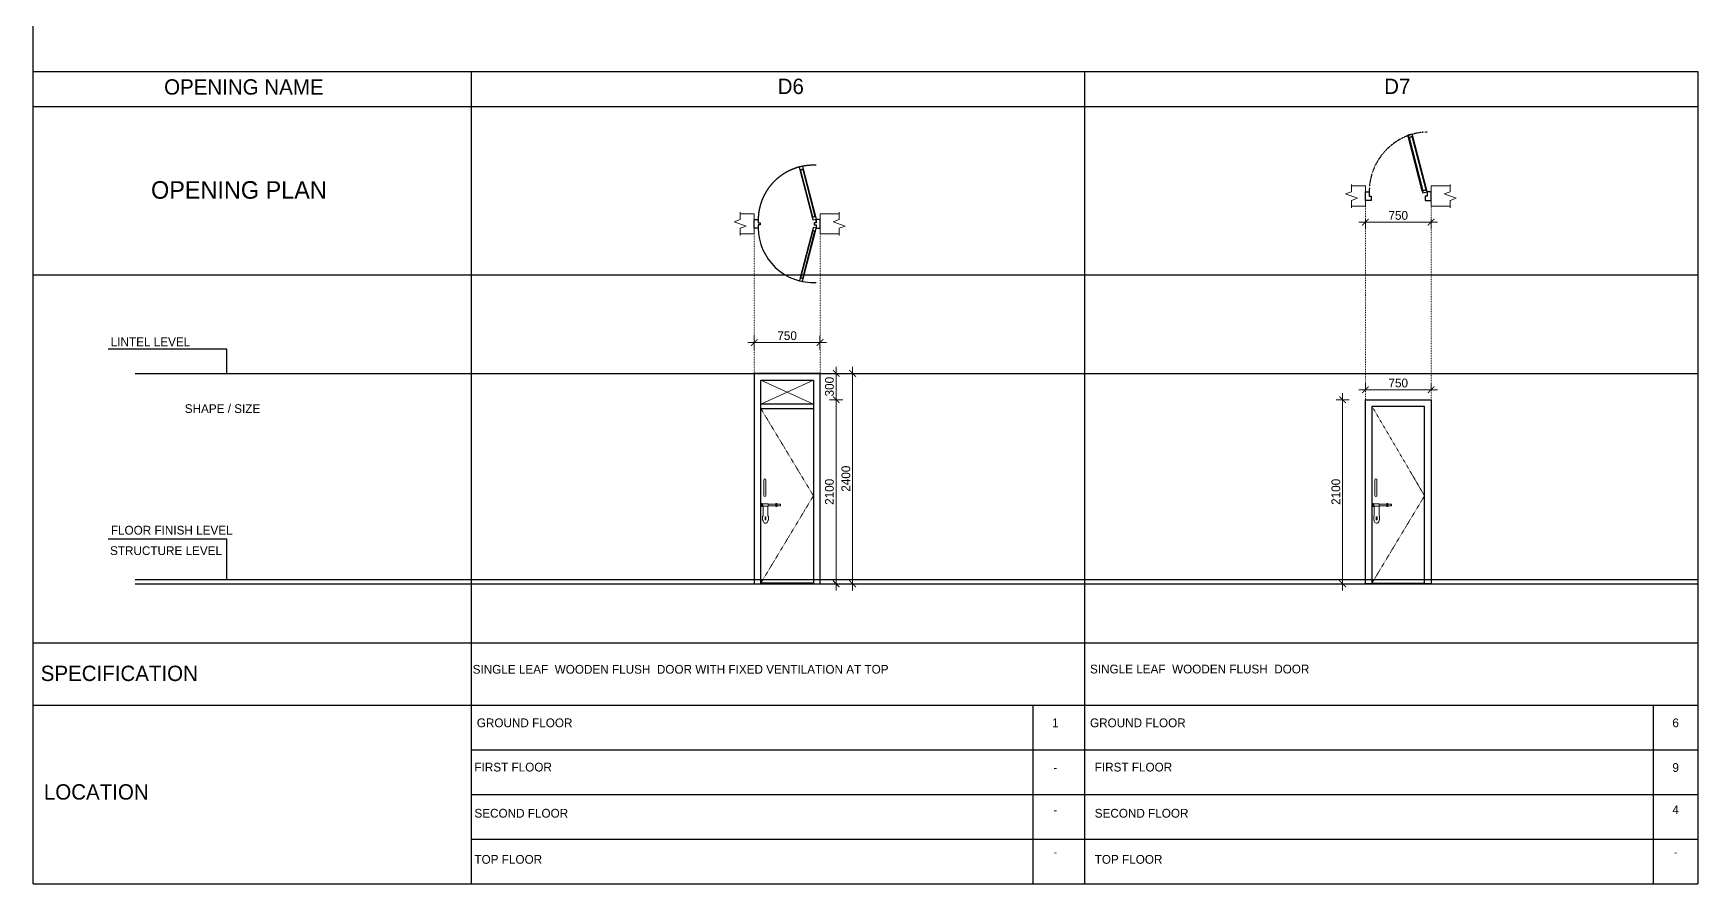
# Model space of a CAD drawing. Header units: inches. Extents: x -3071 to 2014935, y -37057 to 549694.
# Drawn here: x 1445748 to 1464748, y 530292 to 539993 of the extents above; entities that cross this region are included whole.
import ezdxf

# ---------------------------------------------------------------- set-up
doc = ezdxf.new("R2010")
doc.units = ezdxf.units.IN
doc.header["$MEASUREMENT"] = 0
for name, pattern in [('Dash Space', [15, 6, -9]), ('DOT', [0.25, 0, -0.25]), ('Hidden', [15, 12, -3]), ('TRAZOS1', [0.15, 0.1, -0.05])]:
    doc.linetypes.add(name, pattern=pattern)
for name, color, linetype, lineweight in [('001-Archi- Break Line', 25, 'Continuous', 13), ('001-Archi- door window elevation', 92, 'Continuous', 25), ('001-Archi- Opening', 90, 'Continuous', 25), ('001-Archi-Dimension', 200, 'Continuous', 18), ('001-Archi-Elev 3', 212, 'Continuous', 30), ('001-Archi-Elev 4', 246, 'Continuous', 25), ('001-Archi-hatch', 9, 'Continuous', 0), ('001-Archi-Text', 180, 'Continuous', 18), ('002-Archi- Opening', 90, 'Continuous', 25), ('002-Archi-Dry wall', 230, 'Continuous', 35)]:
    doc.layers.add(name, color=color, linetype=linetype, lineweight=lineweight)
doc.styles.add('Archi 100', font='GOTHIC.TTF', dxfattribs={"height": 200})
doc.styles.add('Archi 50', font='GOTHIC.TTF', dxfattribs={"height": 100})
doc.dimstyles.new('Archi 100', dxfattribs={"dimtxt": 200, "dimasz": 150, "dimexe": 150, "dimexo": 300, "dimgap": 50, "dimtad": 1, "dimdec": 0, "dimrnd": 5, "dimzin": 0, "dimdsep": 46, "dimtxsty": 'Archi 100', "dimblk": 'ARCHTICK', "dimcen": 0.09, "dimdle": 150, "dimclrd": 256, "dimclre": 256, "dimclrt": 256, "dimadec": 0, "dimazin": 0, "dimtfac": 1, "dimtdec": 0, "dimtix": 1, "dimtofl": 0, "dimtmove": 0, "dimatfit": 3, "dimfxl": 150, "dimfxlon": 1, "dimtolj": 1, "dimtzin": 0, "dimlwd": -1, "dimlwe": -1, "dimarcsym": 0})
doc.dimstyles.new('Archi 50', dxfattribs={"dimscale": 0.5, "dimtxt": 100, "dimasz": 150, "dimexe": 150, "dimexo": 300, "dimgap": 50, "dimtad": 1, "dimdec": 0, "dimzin": 0, "dimdsep": 46, "dimtxsty": 'Archi 50', "dimblk": 'ARCHTICK', "dimcen": 0.09, "dimdle": 150, "dimclrd": 256, "dimclre": 256, "dimclrt": 256, "dimadec": 0, "dimazin": 0, "dimtfac": 1, "dimtdec": 0, "dimtix": 1, "dimtofl": 0, "dimtmove": 0, "dimatfit": 0, "dimfxl": 150, "dimfxlon": 1, "dimtolj": 1, "dimtzin": 0, "dimlwd": -1, "dimlwe": -1, "dimarcsym": 0})

# ---------------------------------------------------------------- blocks, each defined once
blk = doc.blocks.new('_ArchTick')
at = {"color": 0, "linetype": 'ByBlock', "const_width": 0.15}
blk.add_lwpolyline([(-0.5, -0.5), (0.5, 0.5)], dxfattribs=at)
blk = doc.blocks.new('A$C42FF27C5')
for p, q in [((16, 17), (-16, 17)), ((-16, 17), (-16, 0)), ((16, 0), (-16, 0)), ((27, 17), (16, 17)), ((27, 0), (16, 0)), ((39, 26), (27, 26)), ((27, 17), (27, 26)), ((27, 17), (27, 0)), ((27, 0), (27, -8)), ((39, 17), (39, 26)), ((50, 17), (39, 17)), ((39, 17), (39, 0)), ((50, 0), (39, 0)), ((39, 0), (39, -8)), ((125, 17), (50, 17)), ((125, 0), (50, 0)), ((186, 23), (125, 23)), ((125, 17), (125, 23)), ((125, 0), (125, 17)), ((125, -6), (125, 0)), ((186, 17), (186, 23)), ((192, 17), (186, 17)), ((186, 17), (186, 17)), ((186, 17), (186, 0)), ((192, 0), (186, 0)), ((186, 0), (186, 0)), ((186, -6), (186, 0)), ((203, 26), (192, 26)), ((192, 17), (192, 26)), ((192, 17), (192, 0)), ((192, 0), (192, -8)), ((203, 17), (203, 26)), ((208, 17), (203, 17)), ((203, 17), (203, 0)), ((208, 0), (203, 0)), ((203, 0), (203, -8)), ((27, -10), (27, -8)), ((39, -8), (27, -8)), ((39, -10), (27, -10)), ((39, -10), (39, -8)), ((121, -120), (123, -120)), ((121, -120), (121, -163)), ((121, -163), (123, -164)), ((121, -163), (123, -164)), ((121, -163), (121, -163)), ((123, -120), (125, -119)), ((123, -164), (125, -164)), ((123, -164), (125, -164)), ((128, -6), (125, -6)), ((125, -6), (125, -6)), ((128, -6), (125, -6)), ((125, -119), (126, -118)), ((125, -164), (126, -165)), ((125, -164), (126, -165)), ((126, -118), (127, -117)), ((126, -165), (127, -167)), ((126, -165), (127, -167)), ((127, -117), (128, -115)), ((127, -167), (128, -169)), ((127, -167), (128, -169)), ((128, -114), (128, -6)), ((128, -6), (128, -6)), ((183, -6), (128, -6)), ((128, -115), (128, -114)), ((128, -169), (128, -170)), ((128, -169), (128, -170)), ((128, -169), (128, -169)), ((128, -170), (128, -170)), ((128, -170), (128, -170)), ((129, -177), (128, -170)), ((129, -177), (128, -170)), ((128, -170), (128, -170)), ((132, -184), (129, -177)), ((132, -184), (129, -177)), ((129, -177), (129, -177)), ((136, -190), (132, -184)), ((136, -190), (132, -184)), ((142, -194), (136, -190)), ((142, -194), (136, -190)), ((161, -125), (150, -125)), ((150, -144), (150, -125)), ((150, -159), (150, -144)), ((161, -159), (150, -159)), ((161, -125), (161, -144)), ((161, -144), (161, -159)), ((175, -190), (169, -194)), ((175, -190), (169, -194)), ((179, -184), (175, -190)), ((179, -184), (175, -190)), ((182, -177), (179, -184)), ((182, -177), (179, -184)), ((183, -170), (182, -177)), ((183, -170), (182, -177)), ((182, -177), (182, -177)), ((183, -114), (183, -6)), ((186, -6), (183, -6)), ((183, -6), (183, -6)), ((186, -6), (183, -6)), ((183, -115), (183, -114)), ((184, -117), (183, -115)), ((183, -169), (184, -167)), ((183, -169), (184, -167)), ((183, -170), (183, -169)), ((183, -170), (183, -169)), ((183, -169), (183, -169)), ((183, -170), (183, -170)), ((183, -170), (183, -170)), ((183, -170), (183, -170)), ((185, -118), (184, -117)), ((184, -167), (185, -165)), ((184, -167), (185, -165)), ((186, -119), (185, -118)), ((185, -165), (186, -164)), ((185, -165), (186, -164)), ((186, -6), (186, -6)), ((188, -120), (186, -119)), ((186, -164), (188, -164)), ((186, -164), (188, -164)), ((189, -120), (188, -120)), ((188, -164), (189, -163)), ((188, -164), (189, -163)), ((189, -120), (189, -163)), ((189, -163), (189, -163)), ((192, -10), (192, -8)), ((203, -8), (192, -8)), ((203, -10), (192, -10)), ((203, -10), (203, -8)), ((148, -197), (142, -194)), ((148, -197), (142, -194)), ((155, -198), (148, -197)), ((155, -198), (148, -197)), ((162, -197), (155, -198)), ((162, -197), (155, -198)), ((169, -194), (162, -197)), ((169, -194), (162, -197))]:
    blk.add_line(p, q)
blk = doc.blocks.new('*D1586')
at = {"layer": '001-Archi-Dimension', "transparency": 16777216}
for p, q in [((1454838, 535812), (1454988, 535812)), ((1454913, 533637), (1454913, 535887)), ((1454883, 533712), (1454988, 533712))]:
    blk.add_line(p, q, dxfattribs=at)
at = {"layer": 'Defpoints', "color": 0, "transparency": 16777216}
for p in [(1454653, 535812), (1454913, 535812), (1454733, 533712)]:
    blk.add_point(p, dxfattribs=at)
at = {"layer": '001-Archi-Dimension', "transparency": 16777216, "xscale": 75, "yscale": 75, "zscale": 75}
for p, rotation in [((1454913, 535812), 90), ((1454913, 533712), 270)]:
    blk.add_blockref('_ArchTick', p, dxfattribs=dict(at, rotation=rotation))
at = {"layer": '001-Archi-Dimension', "transparency": 16777216, "insert": (1454836, 534762), "char_height": 100, "attachment_point": 5, "rotation": 90, "style": 'Archi 50'}
blk.add_mtext('\\A1;2100', dxfattribs=at)
blk = doc.blocks.new('*D1587')
at = {"layer": '001-Archi-Dimension', "transparency": 16777216}
for p, q in [((1454913, 535737), (1454913, 536187)), ((1454878, 536112), (1454988, 536112)), ((1454838, 535812), (1454988, 535812))]:
    blk.add_line(p, q, dxfattribs=at)
at = {"layer": 'Defpoints', "color": 0, "transparency": 16777216}
for p in [(1454728, 536112), (1454913, 536112), (1454653, 535812)]:
    blk.add_point(p, dxfattribs=at)
at = {"layer": '001-Archi-Dimension', "transparency": 16777216, "xscale": 75, "yscale": 75, "zscale": 75}
for p, rotation in [((1454913, 536112), 90), ((1454913, 535812), 270)]:
    blk.add_blockref('_ArchTick', p, dxfattribs=dict(at, rotation=rotation))
at = {"layer": '001-Archi-Dimension', "transparency": 16777216, "insert": (1454836, 535962), "char_height": 100, "attachment_point": 5, "rotation": 90, "style": 'Archi 50'}
blk.add_mtext('\\A1;300', dxfattribs=at)
blk = doc.blocks.new('*D1588')
at = {"layer": '001-Archi-Dimension', "transparency": 16777216}
for p, q in [((1455101, 536187), (1455101, 533637)), ((1455026, 536112), (1455176, 536112)), ((1455026, 533712), (1455176, 533712))]:
    blk.add_line(p, q, dxfattribs=at)
at = {"layer": 'Defpoints', "color": 0, "transparency": 16777216}
for p in [(1454728, 536112), (1454733, 533712), (1455101, 533712)]:
    blk.add_point(p, dxfattribs=at)
at = {"layer": '001-Archi-Dimension', "transparency": 16777216, "xscale": 75, "yscale": 75, "zscale": 75}
for p, rotation in [((1455101, 536112), 90), ((1455101, 533712), 270)]:
    blk.add_blockref('_ArchTick', p, dxfattribs=dict(at, rotation=rotation))
at = {"layer": '001-Archi-Dimension', "transparency": 16777216, "insert": (1455024, 534912), "char_height": 100, "attachment_point": 5, "rotation": 90, "style": 'Archi 50'}
blk.add_mtext('\\A1;2400', dxfattribs=at)
blk = doc.blocks.new('*D1638')
at = {"layer": '001-Archi-Dimension', "transparency": 16777216}
for p, q in [((1453903, 536465), (1454803, 536465)), ((1453978, 536390), (1453978, 536540)), ((1454728, 536390), (1454728, 536540))]:
    blk.add_line(p, q, dxfattribs=at)
at = {"layer": 'Defpoints', "color": 0, "transparency": 16777216}
for p in [(1454728, 536465), (1453978, 536112), (1454728, 536112)]:
    blk.add_point(p, dxfattribs=at)
at = {"layer": '001-Archi-Dimension', "transparency": 16777216, "xscale": 75, "yscale": 75, "zscale": 75, "rotation": 180}
blk.add_blockref('_ArchTick', (1453978, 536465), dxfattribs=at)
at = {"layer": '001-Archi-Dimension', "transparency": 16777216, "xscale": 75, "yscale": 75, "zscale": 75}
blk.add_blockref('_ArchTick', (1454728, 536465), dxfattribs=at)
at = {"layer": '001-Archi-Dimension', "transparency": 16777216, "insert": (1454353, 536543), "char_height": 100, "attachment_point": 5, "style": 'Archi 50'}
blk.add_mtext('\\A1;750', dxfattribs=at)
blk = doc.blocks.new('750 BW')
for points in [[(50, 0), (-50, 0), (-50, -44), (-13, -44), (-13, -67), (12, -67), (12, -44), (50, -44), (50, 0)], [(50, -750), (-50, -750), (-50, -706), (-13, -706), (-13, -683), (12, -683), (12, -706), (50, -706), (50, -750)]]:
    blk.add_lwpolyline(points)
at = {"linetype": 'Hidden', "ltscale": 50}
for points in [[(-615, -227), (-623, -193), (-84, -53), (-75, -87)], [(-616, -222), (-622, -198), (-83, -58), (-76, -82)], [(-75, -87), (-84, -53), (-50, -44), (-41, -78)], [(-649, -235), (-657, -201), (-623, -193), (-615, -227)]]:
    blk.add_lwpolyline(points, close=True, dxfattribs=at)
for points in [[(75, -87), (84, -53), (50, -44), (41, -78)], [(615, -227), (623, -193), (84, -53), (75, -87)], [(616, -222), (622, -198), (83, -58), (76, -82)], [(649, -235), (657, -201), (623, -193), (615, -227)]]:
    blk.add_lwpolyline(points, close=True)
at = {"linetype": 'Hidden', "ltscale": 100}
blk.add_arc((-41, -78), 628, 176.9096, 269.2102, dxfattribs=at)
blk.add_arc((41, -78), 628, 270.7898, 3.0904)
at = {"layer": '002-Archi-Dry wall'}
blk.add_lwpolyline([(-13, -44), (-50, -44)], dxfattribs=at)
blk = doc.blocks.new('ed 17')
for p, q in [((95, -116), (44, -130)), ((44, -130), (208, -761)), ((50, -152), (101, -138)), ((94, -140), (58, -150)), ((58, -150), (215, -759)), ((94, -140), (251, -750)), ((101, -138), (95, -116)), ((259, -748), (101, -138)), ((101, -138), (259, -748)), ((215, -759), (208, -761)), ((251, -750), (215, -759)), ((251, -750), (259, -748)), ((259, -748), (266, -774)), ((208, -761), (215, -788)), ((266, -774), (215, -788))]:
    blk.add_line(p, q)
for points in [[(44, -80), (67, -80), (67, -30), (0, -30), (0, -130), (44, -130), (208, -761), (215, -788), (266, -774), (259, -748), (101, -138), (101, -138), (95, -116), (44, -130)], [(58, -150), (215, -759), (251, -750), (94, -140)]]:
    blk.add_lwpolyline(points, close=True)
at = {"elevation": 0}
blk.add_lwpolyline([(750, -30), (750, -130), (706, -130), (706, -80), (683, -80), (683, -30)], close=True, dxfattribs=at)
at = {"linetype": 'TRAZOS1'}
blk.add_arc((28, -133), 678, 271.3504, 0.2643, dxfattribs=at)
blk = doc.blocks.new('*D1589')
at = {"layer": '001-Archi-Dimension', "transparency": 16777216}
for p, q in [((1460954, 535926), (1460954, 536001)), ((1461704, 535926), (1461704, 536001)), ((1461779, 535926), (1460879, 535926))]:
    blk.add_line(p, q, dxfattribs=at)
at = {"layer": 'Defpoints', "color": 0, "transparency": 16777216}
for p in [(1460954, 535926), (1460954, 535812), (1461704, 535812)]:
    blk.add_point(p, dxfattribs=at)
at = {"layer": '001-Archi-Dimension', "transparency": 16777216, "xscale": 75, "yscale": 75, "zscale": 75, "rotation": 180}
blk.add_blockref('_ArchTick', (1460954, 535926), dxfattribs=at)
at = {"layer": '001-Archi-Dimension', "transparency": 16777216, "xscale": 75, "yscale": 75, "zscale": 75}
blk.add_blockref('_ArchTick', (1461704, 535926), dxfattribs=at)
at = {"layer": '001-Archi-Dimension', "transparency": 16777216, "insert": (1461329, 536003), "char_height": 100, "attachment_point": 5, "style": 'Archi 50'}
blk.add_mtext('\\A1;750', dxfattribs=at)
blk = doc.blocks.new('*D1590')
at = {"layer": '001-Archi-Dimension', "transparency": 16777216}
for p, q in [((1460769, 535812), (1460619, 535812)), ((1460694, 533637), (1460694, 535887)), ((1460725, 533712), (1460619, 533712))]:
    blk.add_line(p, q, dxfattribs=at)
at = {"layer": 'Defpoints', "color": 0, "transparency": 16777216}
for p in [(1460694, 535812), (1460954, 535812), (1460875, 533712)]:
    blk.add_point(p, dxfattribs=at)
at = {"layer": '001-Archi-Dimension', "transparency": 16777216, "xscale": 75, "yscale": 75, "zscale": 75}
for p, rotation in [((1460694, 535812), 90), ((1460694, 533712), 270)]:
    blk.add_blockref('_ArchTick', p, dxfattribs=dict(at, rotation=rotation))
at = {"layer": '001-Archi-Dimension', "transparency": 16777216, "insert": (1460617, 534762), "char_height": 100, "attachment_point": 5, "rotation": 90, "style": 'Archi 50'}
blk.add_mtext('\\A1;2100', dxfattribs=at)
blk = doc.blocks.new('*D1591')
at = {"layer": '001-Archi-Dimension', "transparency": 16777216}
for p, q in [((1461779, 537838), (1460879, 537838)), ((1460954, 537871), (1460954, 537763)), ((1461704, 537871), (1461704, 537763))]:
    blk.add_line(p, q, dxfattribs=at)
at = {"layer": 'Defpoints', "color": 0, "transparency": 16777216}
for p in [(1460954, 538021), (1461704, 538021), (1460954, 537838)]:
    blk.add_point(p, dxfattribs=at)
at = {"layer": '001-Archi-Dimension', "transparency": 16777216, "xscale": 75, "yscale": 75, "zscale": 75, "rotation": 180}
blk.add_blockref('_ArchTick', (1460954, 537838), dxfattribs=at)
at = {"layer": '001-Archi-Dimension', "transparency": 16777216, "xscale": 75, "yscale": 75, "zscale": 75}
blk.add_blockref('_ArchTick', (1461704, 537838), dxfattribs=at)
at = {"layer": '001-Archi-Dimension', "transparency": 16777216, "insert": (1461329, 537915), "char_height": 100, "attachment_point": 5, "style": 'Archi 50'}
blk.add_mtext('\\A1;750', dxfattribs=at)

msp = doc.modelspace()

# ---------------------------------------------------------------- linework, layer by layer
at = {"layer": '001-Archi- Break Line', "linetype": 'Continuous'}
for points in [[(1460794.23, 538268.51), (1460794.23, 538186.01), (1460725.54, 538161.01), (1460862.92, 538111.01), (1460794.23, 538086.01), (1460794.23, 538003.51)], [(1461923.2, 538268.51), (1461923.2, 538186.01), (1461854.51, 538161.01), (1461991.88, 538111.01), (1461923.2, 538086.01), (1461923.2, 538003.51)], [(1453818.34, 537951.46), (1453818.34, 537868.96), (1453749.65, 537843.96), (1453887.03, 537793.96), (1453818.34, 537768.96), (1453818.34, 537686.46)], [(1454947.3, 537951.46), (1454947.3, 537868.96), (1454878.62, 537843.96), (1455015.99, 537793.96), (1454947.3, 537768.96), (1454947.3, 537686.46)]]:
    msp.add_lwpolyline(points, dxfattribs=at)
at = {"layer": '001-Archi- door window elevation'}
for points in [[(1454653.39, 533711.52), (1454728.39, 533711.52), (1454728.39, 536111.52), (1453978.39, 536111.52), (1453978.39, 533711.52), (1454053.39, 533711.52), (1454053.39, 536036.52), (1454653.39, 536036.52)], [(1454653.39, 535761.52), (1454053.39, 535761.52), (1454053.39, 536036.52), (1454653.39, 536036.52)], [(1461029.28, 533711.52), (1460954.28, 533711.52), (1460954.28, 535811.52), (1461704.28, 535811.52), (1461704.28, 533711.52), (1461629.28, 533711.52), (1461629.28, 535736.52), (1461029.28, 535736.52)], [(1454053.39, 535711.52), (1454653.39, 535711.52), (1454653.39, 533721.52), (1454053.39, 533721.52)], [(1461629.28, 535736.52), (1461029.28, 535736.52), (1461029.28, 533721.52), (1461629.28, 533721.52)]]:
    msp.add_lwpolyline(points, close=True, dxfattribs=at)
at = {"layer": '001-Archi-Elev 3'}
for p, q in [((1445747.51, 530291.56), (1445747.51, 549694.23)), ((1445747.51, 539556.22), (1464747.51, 539556.22)), ((1450747.51, 539556.22), (1450747.51, 530291.56)), ((1457747.51, 539556.22), (1457747.51, 530291.56)), ((1464747.51, 539556.22), (1464747.51, 530291.56)), ((1445747.51, 539156.22), (1464747.51, 539156.22)), ((1445747.51, 537239.42), (1464747.51, 537239.42)), ((1445747.51, 533039.27), (1464747.51, 533039.27)), ((1445747.51, 532328.37), (1464747.51, 532328.37)), ((1450747.51, 531819.17), (1464747.51, 531819.17)), ((1450747.51, 531309.97), (1464747.51, 531309.97)), ((1450747.51, 530800.77), (1464747.51, 530800.77)), ((1445747.51, 530291.56), (1464747.51, 530291.56))]:
    msp.add_line(p, q, dxfattribs=at)
for points in [[(1457157.41, 532328.37), (1457157.41, 531309.97)], [(1457157.41, 532328.37), (1457157.41, 530291.56)], [(1464238.31, 532328.37), (1464238.31, 531309.97)], [(1464238.31, 532328.37), (1464238.31, 530291.56)]]:
    msp.add_lwpolyline(points, dxfattribs=at)
at = {"layer": '001-Archi-Elev 4', "ltscale": 1000}
for p, q in [((1446908.69, 536111.52), (1464747.51, 536111.52)), ((1446908.69, 533711.52), (1464747.51, 533711.52))]:
    msp.add_line(p, q, dxfattribs=at)
at = {"layer": '001-Archi-Elev 4', "ltscale": 0.2}
msp.add_line((1446908.69, 533761.52), (1464747.51, 533761.52), dxfattribs=at)
at = {"layer": '001-Archi-hatch', "linetype": 'DOT'}
for p, q in [((1460954.28, 535811.52), (1460954.28, 538021.01)), ((1461704.28, 538021.01), (1461704.28, 535811.52)), ((1453978.39, 536111.52), (1453978.39, 537703.96)), ((1454728.39, 536111.52), (1454728.39, 537801.34))]:
    msp.add_line(p, q, dxfattribs=at)
at = {"layer": '001-Archi-hatch'}
for p, q in [((1454053.39, 535761.52), (1454653.39, 536036.52)), ((1454653.39, 535761.52), (1454053.39, 536036.52))]:
    msp.add_line(p, q, dxfattribs=at)
for points in [[(1460794.23, 538021.01), (1460954.28, 538021.01), (1460954.28, 538251.01), (1460794.23, 538251.01)], [(1461923.2, 538021.01), (1461704.28, 538021.01), (1461704.28, 538251.01), (1461923.2, 538251.01)], [(1453818.34, 537703.96), (1453978.39, 537703.96), (1453978.39, 537933.96), (1453818.34, 537933.96)], [(1454947.3, 537703.96), (1454728.39, 537703.96), (1454728.39, 537933.96), (1454947.3, 537933.96)]]:
    msp.add_lwpolyline(points, dxfattribs=at)
at = {"layer": '001-Archi-hatch', "linetype": 'Dash Space', "ltscale": 0.1}
for points in [[(1454053.39, 533721.52), (1454653.39, 534716.52), (1454053.39, 535711.52)], [(1461029.28, 533721.52), (1461629.28, 534716.52), (1461029.28, 535736.52)]]:
    msp.add_lwpolyline(points, dxfattribs=at)
at = {"layer": '001-Archi-hatch'}
for points in [[(1454085.51, 534896.37, -1), (1454110.51, 534896.37), (1454110.51, 534721.37, -1), (1454085.51, 534721.37)], [(1461061.41, 534896.37, -1), (1461086.41, 534896.37), (1461086.41, 534721.37, -1), (1461061.41, 534721.37)]]:
    msp.add_lwpolyline(points, format="xyb", close=True, dxfattribs=at)

# ---------------------------------------------------------------- block references
at = {"layer": '001-Archi- Opening', "rotation": 180}
msp.add_blockref('ed 17', (1461704.28, 538056.01), dxfattribs=at)
at = {"layer": '001-Archi-hatch', "xscale": -1, "rotation": 359.9999999999973}
msp.add_blockref('A$C42FF27C5', (1454261.66, 534603.04), dxfattribs=at)
at = {"layer": '001-Archi-hatch', "xscale": -1}
msp.add_blockref('A$C42FF27C5', (1461237.56, 534603.04), dxfattribs=at)
at = {"layer": '002-Archi- Opening', "rotation": 270}
msp.add_blockref('750 BW', (1454728.39, 537818.96), dxfattribs=at)

# ---------------------------------------------------------------- texts
at = {"layer": '001-Archi-Text', "attachment_point": 1}
for s, width, heights, insert, char_height, style in [('\\pxqc;OPENING NAME', 2228.7844, [0], (1447036.73, 539468.47), 175, 'Archi 100'), ('\\pxqc;D6', 795.4141, [0], (1453996.87, 539475.3), 175, 'Archi 100'), ('\\pxqc;D7', 795.4141, [0], (1460920.08, 539475.3), 175, 'Archi 100'), ('OPENING PLAN', 4127.1334, [0], (1447091.51, 538306.03), 200, 'Archi 100'), ('LINTEL LEVEL', 3098.08, [0], (1446631.95, 536522.74), 100, 'Archi 50'), ('\\pxqc;SHAPE / SIZE', 1657.1414, [0], (1447079.04, 535761.4), 100, 'Archi 100'), ('FLOOR FINISH LEVEL', 3098.08, [0], (1446633.18, 534374.25), 100, 'Archi 50'), ('STRUCTURE LEVEL', 2326.8031, [0], (1446623.91, 534140.77), 100, 'Archi 50'), ('SPECIFICATION', 2040.8582, [0], (1445832.25, 532778.65), 175, 'Archi 100'), ('\\pxql,t12;SINGLE LEAF  WOODEN FLUSH  DOOR WITH FIXED VENTILATION AT TOP', 6910.6977, [1535.25], (1450763.2, 532787.27), 100, 'Archi 100'), ('\\pxql,t12;SINGLE LEAF  WOODEN FLUSH  DOOR ', 6910.6977, [1535.25], (1457810.42, 532790.24), 100, 'Archi 100'), ('GROUND FLOOR', 2902.3558, [0], (1450810.36, 532176.63), 100, 'Archi 100'), ('\\pxqc;1', 388.6958, [0], (1457220.26, 532176.63), 100, 'Archi 100'), ('GROUND FLOOR', 2902.3558, [0], (1457810.36, 532176.63), 100, 'Archi 100'), ('\\pxqc;6', 388.6958, [0], (1464301.16, 532176.63), 100, 'Archi 100'), ('FIRST FLOOR', 1652.6819, [0], (1450783.43, 531671.53), 100, 'Archi 100'), ('FIRST FLOOR', 1652.6819, [0], (1457864.33, 531671.53), 100, 'Archi 100'), ('\\pxqc;9', 388.6958, [0], (1464301.16, 531667.42), 100, 'Archi 100'), ('\\pxqc;-', 388.6958, [0], (1457220.26, 531667.42), 100, 'Archi 100'), ('LOCATION', 2040.8582, [0], (1445868.51, 531425.79), 175, 'Archi 100'), ('SECOND FLOOR', 1652.6819, [0], (1450783.43, 531145.21), 100, 'Archi 100'), ('\\pxqc;-', 388.6958, [0], (1457220.26, 531185.24), 100, 'Archi 100'), ('SECOND FLOOR', 1652.6819, [0], (1457864.33, 531145.21), 100, 'Archi 100'), ('\\pxqc;4', 388.6958, [0], (1464301.16, 531185.24), 100, 'Archi 100'), ('TOP FLOOR', 1652.6819, [0], (1450783.43, 530618.9), 100, 'Archi 100'), ('\\pxqc;-', 388.6958, [0], (1457220.26, 530703.06), 100, 'Archi 100'), ('TOP FLOOR', 1652.6819, [0], (1457864.33, 530618.9), 100, 'Archi 100'), ('\\pxqc;-', 388.6958, [0], (1464301.16, 530703.06), 100, 'Archi 100')]:
    msp.add_mtext_dynamic_manual_height_columns(s, width=width, gutter_width=12.5, heights=heights, dxfattribs=dict(at, insert=insert, char_height=char_height, style=style))

# ---------------------------------------------------------------- dimensions: what is measured, and where the dimension line sits
at = {"layer": '001-Archi-Dimension'}
for base, p1, p2, angle, picture, middle in [((1460954.28, 537837.68), (1461704.28, 538021.01), (1460954.28, 538021.01), 180, '*D1591', (1461329.28, 537915.2)), ((1454913.37, 536111.52), (1454653.39, 535811.52), (1454728.39, 536111.52), 90, '*D1587', (1454835.86, 535961.52)), ((1455101.09, 533711.52), (1454728.39, 536111.52), (1454732.8, 533711.52), 90, '*D1588', (1455023.58, 534911.52)), ((1460954.28, 535925.92), (1461704.28, 535811.52), (1460954.28, 535811.52), 180, '*D1589', (1461329.28, 536003.43)), ((1454913.37, 535811.52), (1454732.8, 533711.52), (1454653.39, 535811.52), 90, '*D1586', (1454835.86, 534761.52)), ((1460694.3, 535811.52), (1460874.87, 533711.52), (1460954.28, 535811.52), 90, '*D1590', (1460616.79, 534761.52))]:
    dim = msp.add_linear_dim(base=base, p1=p1, p2=p2, angle=angle, dimstyle='Archi 50', dxfattribs=at)
    dim.commit()
    dim.dimension.update_dxf_attribs({"geometry": picture, "text_midpoint": middle})
at = {"layer": '001-Archi-Dimension', "color": 2}
dim = msp.add_aligned_dim(p1=(1453978.39, 536111.52), p2=(1454728.39, 536111.52), distance=353.94, dimstyle='Archi 50', dxfattribs=at)
dim.commit()
dim.dimension.update_dxf_attribs({"geometry": '*D1638', "text_midpoint": (1454353.39, 536542.97)})

# ---------------------------------------------------------------- leaders
for points in [[(1447955.01, 536111.52), (1447955.01, 536389.96), (1446603.94, 536389.96)], [(1447955.01, 533761.52), (1447955.01, 534221.98), (1446603.94, 534221.98)]]:
    msp.add_leader(points, dimstyle='Archi 100', override={"dimasz": 50})

doc.saveas('drawing.dxf')
